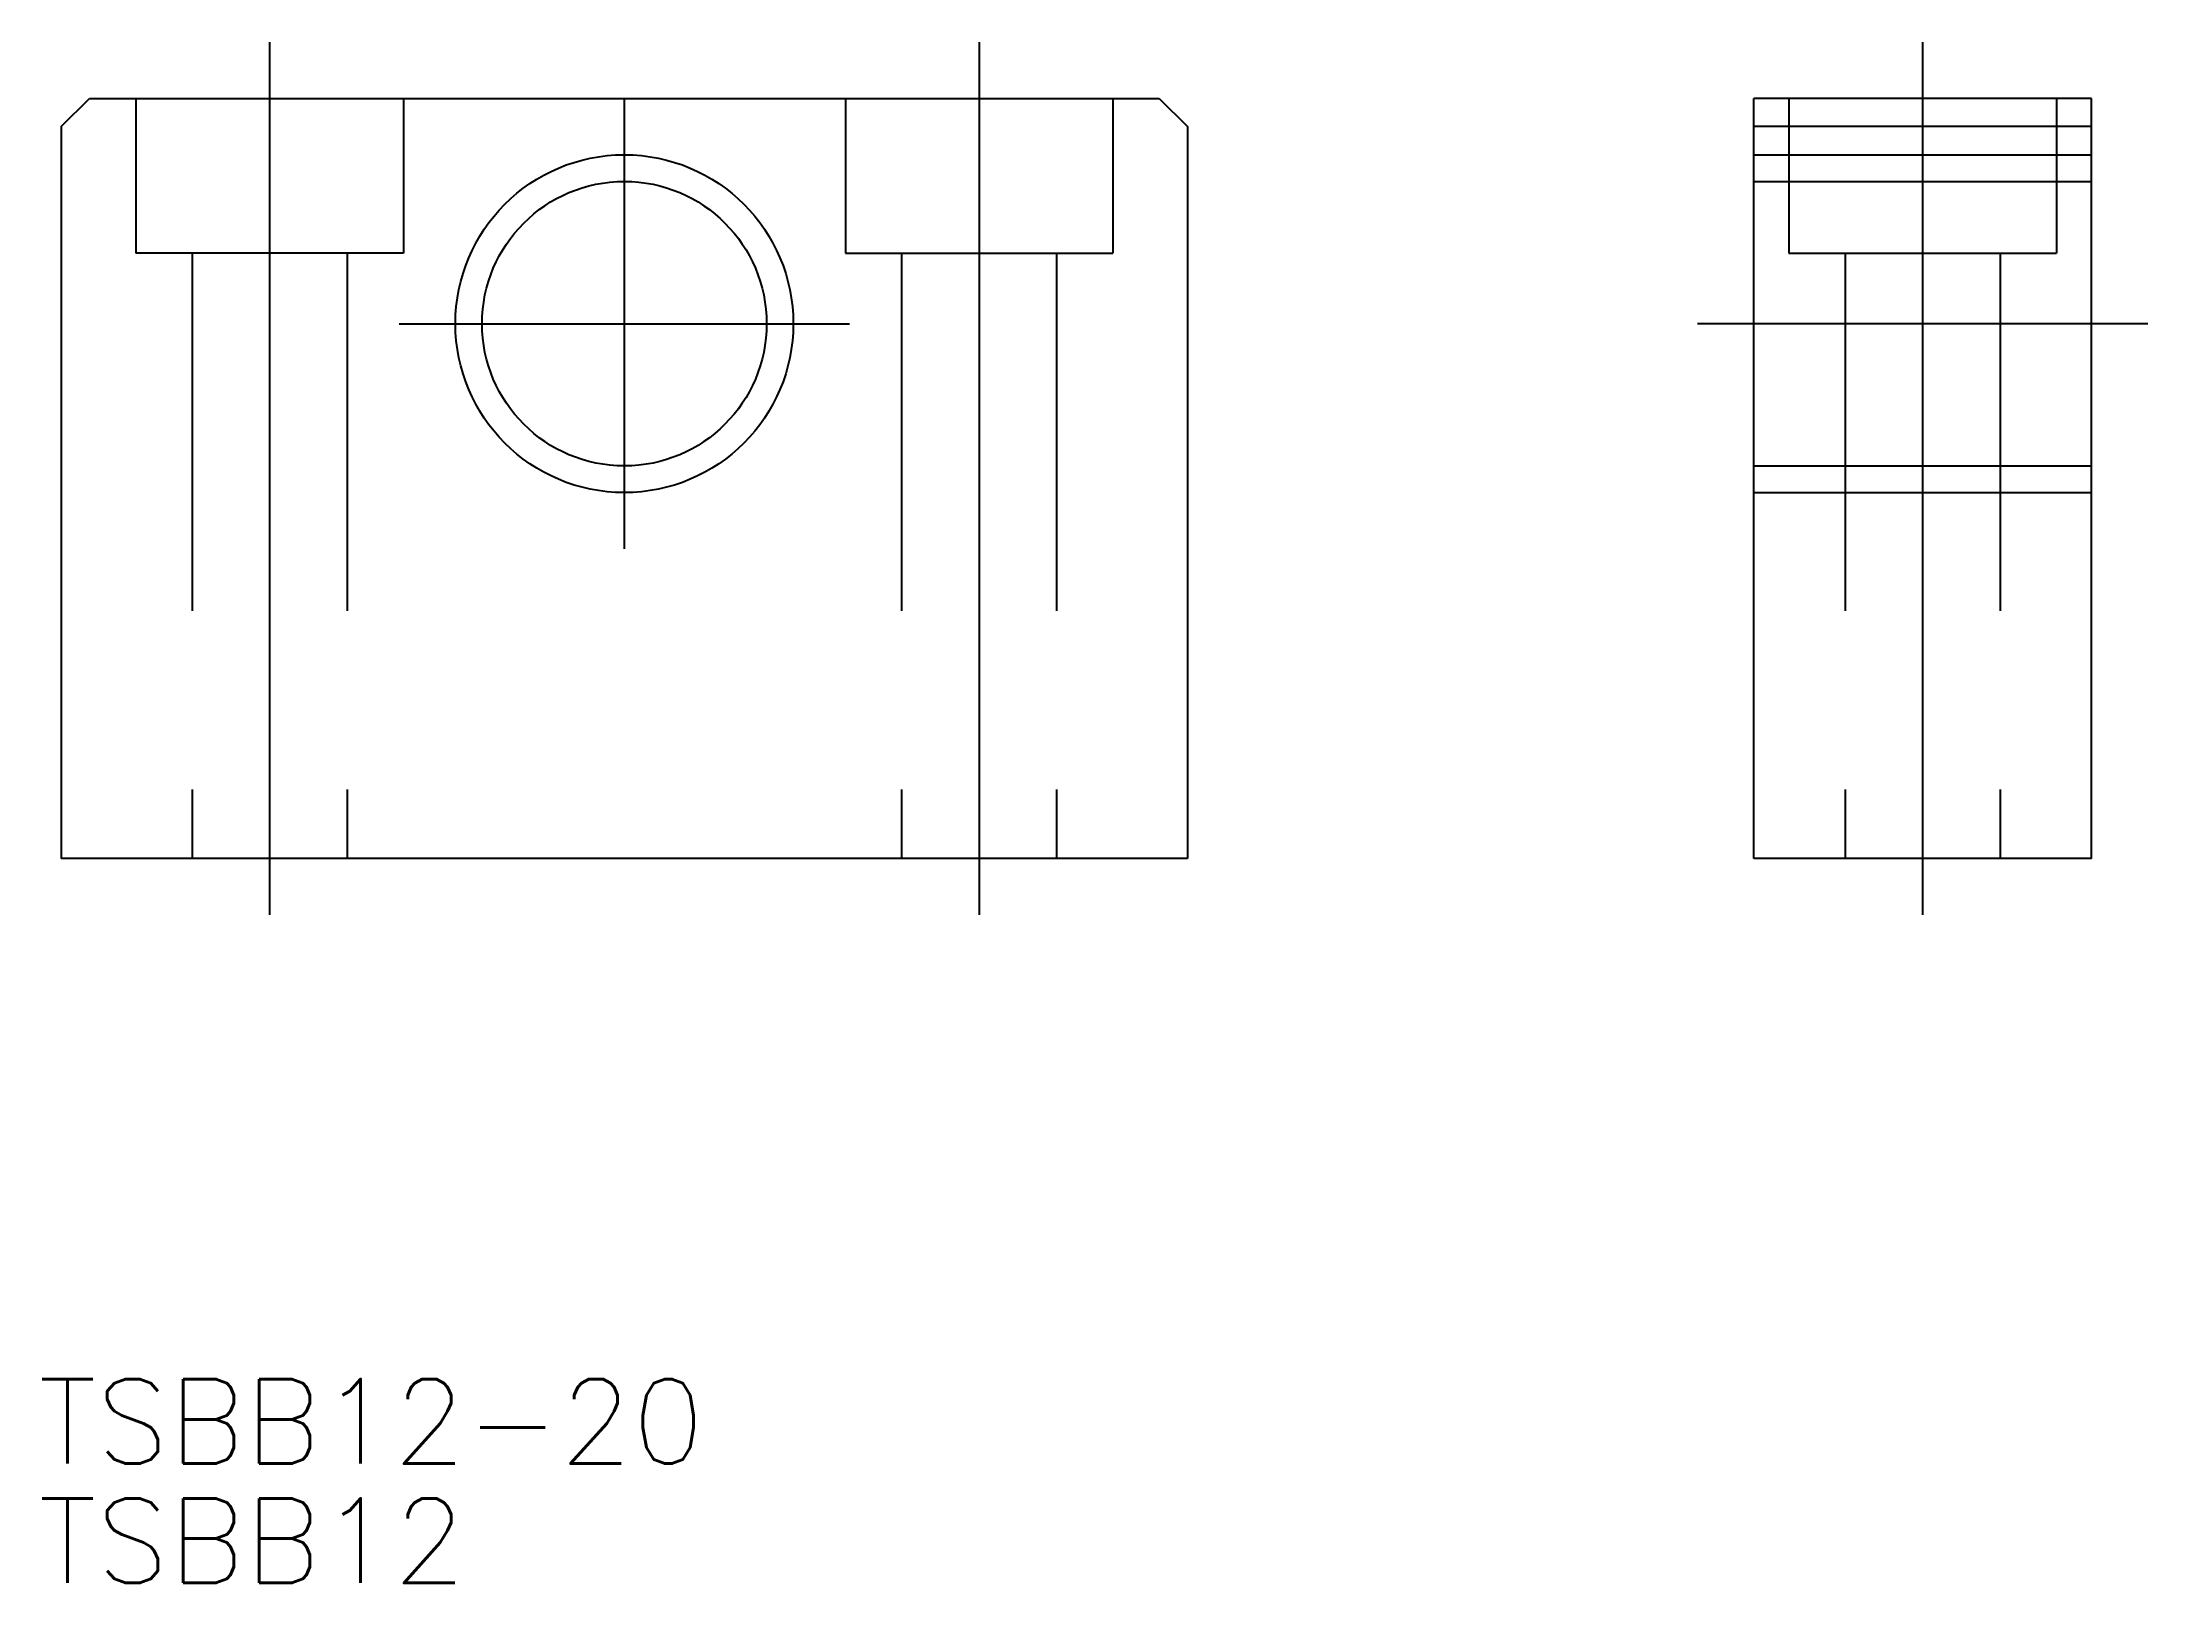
# Model space of a CAD drawing. Extents: x -20.7 to 54.1, y -44.7 to 10.
import ezdxf

# ---------------------------------------------------------------- set-up
doc = ezdxf.new("R2010")
doc.units = 0
doc.linetypes.add('CENTER', pattern=[50.8, 31.75, -6.35, 6.35, -6.35])
doc.linetypes.add('DASHED', pattern=[19.05, 12.7, -6.35])
doc.layers.get('0').update_dxf_attribs({"linetype": 'CONTINUOUS'})
doc.layers.add('CENTER', color=1, linetype='CENTER')
doc.styles.get("Standard").update_dxf_attribs({"font": 'txt.shx', "height": 3, "bigfont": 'bigfont.shx'})

# ---------------------------------------------------------------- blocks, each defined once
blk = doc.blocks.new('*U3')
at = {"color": 7, "linetype": 'CONTINUOUS'}
blk.add_text('TSBB12-20', height=3, dxfattribs=at).set_placement((-20.81, -40.488))
blk = doc.blocks.new('*U4')
at = {"color": 7, "linetype": 'CONTINUOUS'}
blk.add_text('TSBB12', height=3, dxfattribs=at).set_placement((-20.81, -44.724))

msp = doc.modelspace()

# ---------------------------------------------------------------- linework, layer by layer
at = {"color": 7, "linetype": 'CONTINUOUS'}
for p, q in [((-20, 7), (-19, 8)), ((-19, 8), (19, 8)), ((19, 8), (20, 7)), ((52.117, 8), (40.117, 8)), ((40.117, -19), (40.117, 8)), ((52.117, -19), (52.117, 8)), ((-20, 7), (-20, -19)), ((20, 7), (20, -19)), ((52.117, 7), (40.117, 7)), ((20, -19), (-20, -19)), ((52.117, -19), (40.117, -19))]:
    msp.add_line(p, q, dxfattribs=at)
at = {"color": 3, "linetype": 'DASHED'}
for p, q in [((-17.35, 8), (-17.35, 2.5)), ((-7.85, 8), (-7.85, 2.5)), ((7.85, 8), (7.85, 2.5)), ((17.35, 8), (17.35, 2.5)), ((41.367, 8), (41.367, 2.5)), ((50.867, 8), (50.867, 2.5)), ((40.117, 6), (52.117, 6)), ((40.117, 5.053), (52.117, 5.053)), ((-7.85, 2.5), (-17.35, 2.5)), ((-15.35, 2.5), (-15.35, -19)), ((-9.85, 2.5), (-9.85, -19)), ((7.85, 2.5), (17.35, 2.5)), ((9.85, 2.5), (9.85, -19)), ((15.35, 2.5), (15.35, -19)), ((41.367, 2.5), (50.867, 2.5)), ((43.367, 2.5), (43.367, -19)), ((48.867, 2.5), (48.867, -19)), ((40.117, -5.053), (52.117, -5.053)), ((40.117, -6), (52.117, -6))]:
    msp.add_line(p, q, dxfattribs=at)
at = {"color": 3, "linetype": 'CONTINUOUS'}
msp.add_circle((0, 0), 6, dxfattribs=at)
at = {"color": 7, "linetype": 'CONTINUOUS'}
msp.add_circle((0, 0), 5.053, dxfattribs=at)
at = {"layer": 'CENTER', "color": 1, "linetype": 'CENTER'}
for p, q in [((-12.6, 10), (-12.6, -21)), ((12.6, 10), (12.6, -21)), ((46.117, 10), (46.117, -21)), ((0, -8), (0, 8)), ((-8, 0), (8, 0)), ((54.117, 0), (38.117, 0))]:
    msp.add_line(p, q, dxfattribs=at)

# ---------------------------------------------------------------- block references
at = {"color": 7, "linetype": 'CONTINUOUS'}
for name in ['*U3', '*U4']:
    msp.add_blockref(name, (0, 0), dxfattribs=at)

doc.saveas('drawing.dxf')
